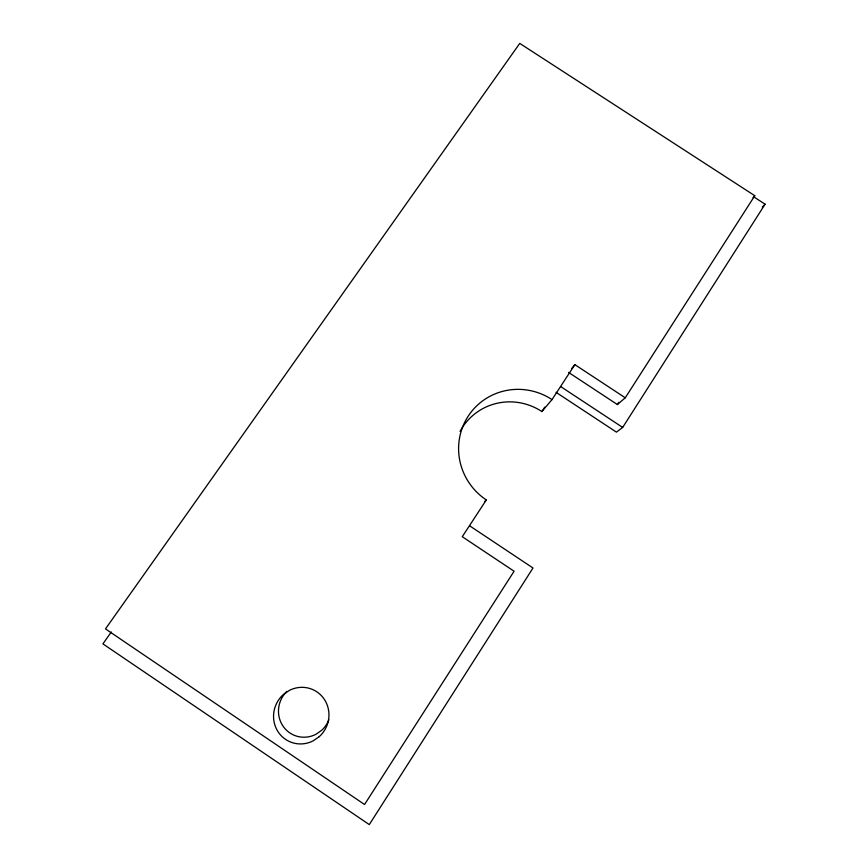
<?xml version="1.0" encoding="UTF-8"?>
<svg xmlns="http://www.w3.org/2000/svg" width="868" height="868" viewBox="0 0 868 868"><rect width="100%" height="100%" fill="white"/><g stroke="black" fill="none" stroke-linecap="round" stroke-linejoin="round"><path stroke-width="1.3" d="M556.062 392.325L616.443 432.134L622.671 427.425L765.088 204.186L753.76 196.841M568.529 372.383L617.398 404.553L618.851 402.275M625.264 397.794L754.791 195.712L519.748 43.4L105.484 628.899L364.56 804.506L514.084 571.231L462.264 536.706L486.319 499.946A61.183 59.946 40.8 0 1 468.253 416.065A61.183 59.946 40.8 0 1 552.005 399.595L574.876 364.647L625.264 397.794L617.398 404.553M460.04 431.418A57.906 56.843 41.7 0 1 541.871 411.551L544.779 407.114M111.299 632.002L102.912 643.882L369.291 824.6L532.995 567.997L469.653 525.824M571.697 368.509L574.876 364.647M541.871 411.551L552.005 399.595M753.055 197.611L754.791 195.712M762.321 207.072L765.088 204.186M484.637 501.639L486.319 499.946M560.793 386.651L622.671 427.425M328.907 719.789A26.865 25.986 -64.5 0 1 321.67 730.313L315.941 734.285A26.865 25.986 -64.5 0 1 283.001 726.093A26.865 25.986 -64.5 0 1 286.874 691.384M319.305 736.606L313.239 740.816A28.481 27.526 -64.4 0 1 277.999 731.648A28.481 27.526 -64.4 0 1 283.359 694.509L289.424 690.364A28.481 27.526 -64.4 0 1 324.502 699.608A28.481 27.526 -64.4 0 1 319.305 736.606"/></g></svg>
